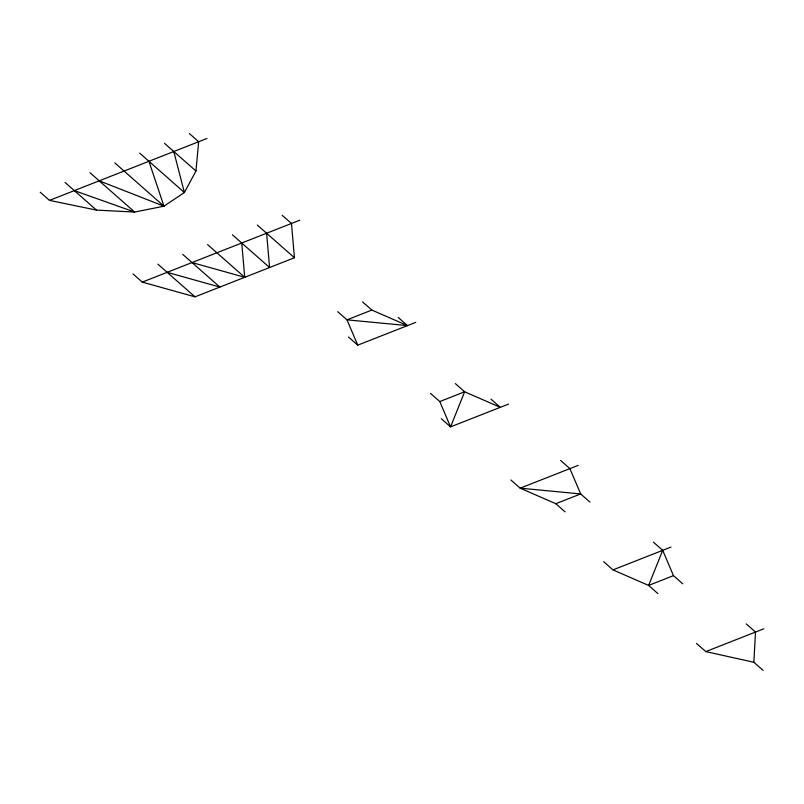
<?xml version="1.0" encoding="UTF-8"?>
<svg xmlns="http://www.w3.org/2000/svg" width="804" height="804" viewBox="0 0 804 804"><rect width="100%" height="100%" fill="white"/><g stroke="black" fill="none" stroke-linecap="round" stroke-linejoin="round"><path stroke-width="1.21" d="M763.137 670.435L753.85 662.265L755.509 632.055L746.233 623.884M40.2 192.206L49.476 200.377L96.5 210.115L134.66 212.055L163.956 206.186L184.387 192.508L195.955 171.021L198.658 141.735L189.372 133.564M653.421 542.167L662.707 550.338L648.607 585.433L657.893 593.603M49.476 200.377L206.95 138.479M133.012 273.933L142.288 282.103L299.751 220.206M142.288 282.103L195 296.847L294.445 257.752L291.47 223.462L282.184 215.291M415.768 322.354L357.75 345.157L346.986 319.841L407.477 325.61L371.84 310.063L346.986 319.841L337.7 311.671M430.512 393.387L439.788 401.558L464.652 391.789L500.289 407.326L491.003 399.156M508.57 404.07L450.562 426.874L441.285 418.703M578.187 465.355L520.168 488.169L510.892 479.998M560.609 460.451L569.895 468.621L580.669 493.937L520.168 488.169L555.805 503.706L580.669 493.937L589.945 502.108M603.693 561.715L612.98 569.885L670.988 547.082M682.757 583.825L673.471 575.654L648.607 585.433L612.98 569.885M696.505 643.431L705.791 651.602L763.8 628.798M705.791 651.602L753.85 662.265M192.015 262.556L244.717 277.3L241.743 243.009M167.152 272.325L219.854 287.068L182.739 254.386M74.34 190.608L134.66 212.055L89.927 172.659M99.204 180.83L163.956 206.186L148.931 161.282M398.201 317.439L407.477 325.61M362.564 301.892L371.84 310.063M455.376 383.608L464.652 391.789L450.562 426.874L439.788 401.558M164.518 143.343L195.955 171.021M257.32 225.06L294.445 257.752M555.805 503.706L565.081 511.877M139.655 153.112L184.387 192.508L173.795 151.514M232.456 234.838L269.581 267.521L266.606 233.23M348.474 336.987L357.75 345.157M114.791 162.89L163.956 206.186M207.593 244.607L244.717 277.3M65.064 182.438L96.5 210.115M157.875 264.154L195 296.847M662.707 550.338L673.471 575.654"/></g></svg>
